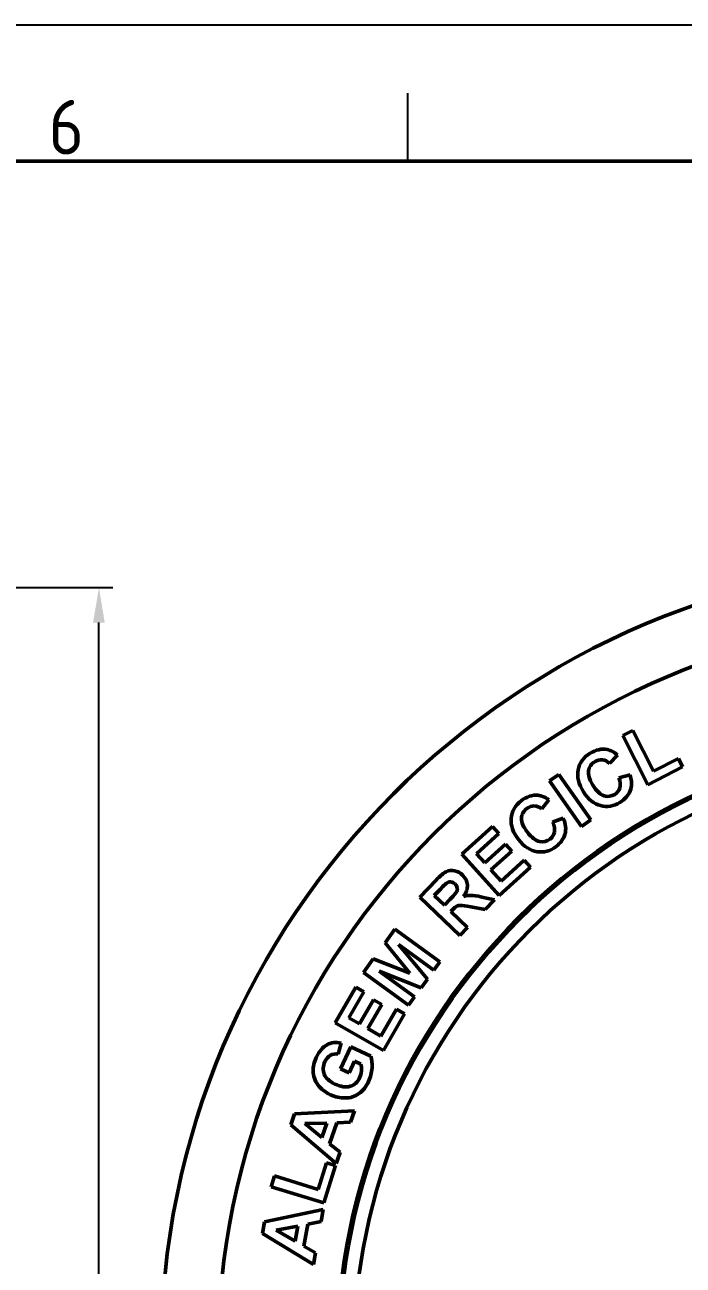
# Model space of a CAD drawing. Extents: x 0 to 616, y 0 to 436.
# Drawn here: x 413.8 to 484.6, y 302.5 to 435.9 of the extents above; entities that cross this region are included whole.
import ezdxf
from ezdxf.enums import TextEntityAlignment as Align

# ---------------------------------------------------------------- set-up
doc = ezdxf.new("R2010")
doc.units = 0
doc.header["$LTSCALE"] = 1.5
doc.layers.get('0').update_dxf_attribs({"linetype": 'CONTINUOUS'})
doc.layers.get('Defpoints').update_dxf_attribs({"linetype": 'CONTINUOUS'})
for name, color, linetype, lineweight in [('AM_0', 7, 'CONTINUOUS', 50), ('AM_5', 3, 'CONTINUOUS', 25), ('AM_BOR', 7, 'CONTINUOUS', 50)]:
    doc.layers.add(name, color=color, linetype=linetype, lineweight=lineweight)
doc.styles.add('ACISOTS', font='isocp.shx', dxfattribs={"height": 1})
doc.styles.get("Standard").update_dxf_attribs({"font": 'ISOCP.SHX'})
doc.dimstyles.new('AM_ISO', dxfattribs={"dimtxt": 3.5, "dimasz": 2.5, "dimexe": 1, "dimexo": 1, "dimgap": 1.5, "dimtad": 1, "dimdsep": 46, "dimtxsty": 'Standard', "dimcen": 0, "dimclrd": 256, "dimclre": 256, "dimclrt": 2, "dimadec": 0, "dimazin": 2, "dimtp": 0.1, "dimtm": 0.1, "dimtfac": 0.71, "dimtdec": 3, "dimtmove": 0, "dimatfit": 3, "dimfxl": 1, "dimlwd": -1, "dimlwe": -1, "dimarcsym": 0})

# ---------------------------------------------------------------- blocks, each defined once
blk = doc.blocks.new('A3 ZTL')
blk.add_line((401.174, 280.822), (19.569, 280.822))
at = {"layer": 'AM_BOR', "color": 135, "lineweight": 25}
for p, q in [((0, 290.607), (410.959, 290.607)), ((303.327, 280.822), (303.327, 285.714))]:
    blk.add_line(p, q, dxfattribs=at)
at = {"layer": 'AM_BOR', "color": 135, "lineweight": 25, "style": 'ACISOTS'}
blk.add_text('6', height=3.914, dxfattribs=at).set_placement((278.865, 283.268), align=Align.MIDDLE)
blk = doc.blocks.new('*D41')
at = {"layer": 'AM_5'}
for p, q in [((391.45, 375.38), (423.3, 375.38)), ((421.8, 214.13), (421.8, 371.63)), ((391.45, 210.38), (423.3, 210.38))]:
    blk.add_line(p, q, dxfattribs=at)
for points in [[(421.17, 371.63), (422.42, 371.63), (421.8, 375.38)], [(421.17, 214.13), (422.42, 214.13), (421.8, 210.38)]]:
    blk.add_solid(points, dxfattribs=at)
at = {"layer": 'Defpoints', "color": 0}
for p in [(389.95, 375.38), (421.8, 375.38), (389.95, 210.38)]:
    blk.add_point(p, dxfattribs=at)
at = {"layer": 'AM_5', "color": 3, "insert": (416.92, 292.88), "char_height": 5.25, "attachment_point": 5, "rotation": 90}
blk.add_mtext('%%C165', dxfattribs=at)

msp = doc.modelspace()

# ---------------------------------------------------------------- linework, layer by layer
at = {"layer": 'AM_0'}
for radius in [85.3, 79.175]:
    msp.add_circle((513.762, 292.885), radius, dxfattribs=at)
msp.add_ellipse((513.762, 292.885), major_axis=(-64.566, 0), ratio=0.9999874, start_param=1.5707963, end_param=7.8539816, dxfattribs=at)
at = {"layer": 'AM_0', "color": 7, "lineweight": 70}
msp.add_open_spline([(513.762, 359.167), (550.364, 359.167), (580.046, 329.485), (580.046, 292.885), (580.046, 292.885), (580.046, 256.284), (550.364, 226.602), (513.762, 226.602), (513.762, 226.602), (477.161, 226.602), (447.479, 256.284), (447.479, 292.885), (447.479, 292.885), (447.479, 329.485), (477.161, 359.167), (513.762, 359.167)], degree=3, knots=[0, 0, 0, 0, 0.25, 0.25, 0.25, 0.25, 0.5, 0.5, 0.5, 0.5, 0.75, 0.75, 0.75, 0.75, 1, 1, 1, 1], dxfattribs=at)
at = {"layer": 'AM_0', "color": 7}
for points in [[(478.095, 359.465), (478.095, 359.465), (479.171, 360.014), (479.171, 360.014)], [(480.789, 354.18), (480.789, 354.18), (478.095, 359.465), (478.095, 359.465)], [(479.171, 360.014), (479.171, 360.014), (481.407, 355.626), (481.407, 355.626)], [(473.307, 355.79), (473.451, 356.529), (473.878, 357.121), (474.589, 357.565)], [(474.589, 357.565), (475.209, 357.952), (475.827, 358.085), (476.444, 357.959)], [(476.444, 357.959), (476.811, 357.888), (477.178, 357.684), (477.548, 357.35)], [(475.084, 356.658), (474.708, 356.423), (474.486, 356.097), (474.421, 355.681)], [(475.919, 356.863), (475.634, 356.896), (475.355, 356.827), (475.084, 356.658)], [(476.684, 356.474), (476.461, 356.7), (476.206, 356.83), (475.919, 356.863)], [(477.548, 357.35), (477.548, 357.35), (476.684, 356.474), (476.684, 356.474)], [(481.407, 355.626), (481.407, 355.626), (484.082, 356.989), (484.082, 356.989)], [(484.082, 356.989), (484.082, 356.989), (484.54, 356.091), (484.54, 356.091)], [(470.236, 354.604), (470.236, 354.604), (471.225, 355.296), (471.225, 355.296)], [(471.225, 355.296), (471.225, 355.296), (474.656, 350.397), (474.656, 350.397)], [(473.882, 353.414), (473.354, 354.258), (473.163, 355.05), (473.307, 355.79)], [(474.421, 355.681), (474.356, 355.265), (474.512, 354.755), (474.89, 354.151)], [(477.699, 354.929), (477.699, 354.929), (478.888, 355.235), (478.888, 355.235)], [(477.786, 353.849), (477.875, 354.144), (477.845, 354.504), (477.699, 354.929)], [(478.888, 355.235), (479.081, 354.586), (479.085, 354.017), (478.899, 353.526)], [(484.54, 356.091), (484.54, 356.091), (480.789, 354.18), (480.789, 354.18)], [(473.667, 349.704), (473.667, 349.704), (470.236, 354.604), (470.236, 354.604)], [(474.89, 354.151), (475.291, 353.509), (475.691, 353.124), (476.092, 352.997)], [(477.246, 353.15), (477.519, 353.32), (477.699, 353.553), (477.786, 353.849)], [(478.899, 353.526), (478.714, 353.038), (478.348, 352.622), (477.804, 352.281)], [(466.102, 350.562), (466.168, 351.312), (466.53, 351.945), (467.191, 352.461)], [(467.191, 352.461), (467.767, 352.911), (468.368, 353.107), (468.995, 353.047)], [(468.995, 353.047), (469.367, 353.014), (469.754, 352.849), (470.156, 352.556)], [(470.156, 352.556), (470.156, 352.556), (469.389, 351.595), (469.389, 351.595)], [(475.712, 351.934), (474.991, 352.123), (474.38, 352.617), (473.882, 353.414)], [(477.804, 352.281), (477.13, 351.861), (476.432, 351.745), (475.712, 351.934)], [(476.092, 352.997), (476.493, 352.868), (476.877, 352.92), (477.246, 353.15)], [(467.778, 351.61), (467.429, 351.337), (467.242, 350.99), (467.222, 350.569)], [(468.588, 351.901), (468.3, 351.905), (468.03, 351.807), (467.778, 351.61)], [(469.389, 351.595), (469.143, 351.796), (468.876, 351.899), (468.588, 351.901)], [(460.8, 346.709), (460.8, 346.709), (464.095, 349.676), (464.095, 349.676)], [(464.095, 349.676), (464.095, 349.676), (464.772, 348.924), (464.772, 348.924)], [(466.922, 348.259), (466.309, 349.043), (466.036, 349.811), (466.102, 350.562)], [(467.222, 350.569), (467.2, 350.149), (467.408, 349.658), (467.847, 349.096)], [(470.56, 350.164), (470.56, 350.164), (471.71, 350.593), (471.71, 350.593)], [(470.759, 349.099), (470.816, 349.401), (470.749, 349.757), (470.56, 350.164)], [(471.71, 350.593), (471.97, 349.967), (472.034, 349.402), (471.9, 348.894)], [(474.656, 350.397), (474.656, 350.397), (473.667, 349.704), (473.667, 349.704)], [(464.772, 348.924), (464.772, 348.924), (462.374, 346.765), (462.374, 346.765)], [(468.897, 346.977), (468.16, 347.091), (467.501, 347.518), (466.922, 348.259)], [(467.847, 349.096), (468.313, 348.5), (468.751, 348.159), (469.163, 348.075)], [(469.163, 348.075), (469.576, 347.988), (469.953, 348.08), (470.295, 348.347)], [(470.295, 348.347), (470.549, 348.545), (470.703, 348.795), (470.759, 349.099)], [(471.9, 348.894), (471.767, 348.389), (471.446, 347.937), (470.94, 347.542)], [(463.261, 345.78), (463.261, 345.78), (465.492, 347.789), (465.492, 347.789)], [(466.166, 347.04), (466.166, 347.04), (463.935, 345.031), (463.935, 345.031)], [(465.492, 347.789), (465.492, 347.789), (466.166, 347.04), (466.166, 347.04)], [(470.94, 347.542), (470.315, 347.053), (469.633, 346.865), (468.897, 346.977)], [(464.802, 342.265), (464.802, 342.265), (460.8, 346.709), (460.8, 346.709)], [(462.374, 346.765), (462.374, 346.765), (463.261, 345.78), (463.261, 345.78)], [(465.024, 343.822), (465.024, 343.822), (467.507, 346.057), (467.507, 346.057)], [(467.507, 346.057), (467.507, 346.057), (468.182, 345.308), (468.182, 345.308)], [(458.042, 343.936), (458.486, 344.396), (458.847, 344.692), (459.126, 344.826)], [(459.126, 344.826), (459.404, 344.96), (459.703, 344.994), (460.021, 344.929)], [(460.021, 344.929), (460.341, 344.863), (460.626, 344.707), (460.88, 344.461)], [(460.88, 344.461), (461.203, 344.15), (461.379, 343.797), (461.406, 343.404)], [(463.935, 345.031), (463.935, 345.031), (465.024, 343.822), (465.024, 343.822)], [(468.182, 345.308), (468.182, 345.308), (464.802, 342.265), (464.802, 342.265)], [(456.276, 342.107), (456.276, 342.107), (458.042, 343.936), (458.042, 343.936)], [(458.498, 342.95), (458.498, 342.95), (457.844, 342.273), (457.844, 342.273)], [(459.124, 343.571), (459.047, 343.509), (458.838, 343.303), (458.498, 342.95)], [(459.61, 343.735), (459.446, 343.744), (459.285, 343.689), (459.124, 343.571)], [(460.073, 343.513), (459.927, 343.653), (459.773, 343.726), (459.61, 343.735)], [(460.31, 343.113), (460.28, 343.254), (460.202, 343.388), (460.073, 343.513)], [(460.257, 342.694), (460.322, 342.831), (460.339, 342.971), (460.31, 343.113)], [(461.406, 343.404), (461.433, 343.012), (461.291, 342.599), (460.98, 342.17)], [(460.578, 337.952), (460.578, 337.952), (456.276, 342.107), (456.276, 342.107)], [(457.844, 342.273), (457.844, 342.273), (458.935, 341.22), (458.935, 341.22)], [(458.935, 341.22), (458.935, 341.22), (459.555, 341.862), (459.555, 341.862)], [(459.555, 341.862), (459.957, 342.279), (460.192, 342.556), (460.257, 342.694)], [(460.98, 342.17), (461.273, 342.251), (461.543, 342.291), (461.792, 342.286)], [(461.792, 342.286), (462.041, 342.282), (462.432, 342.221), (462.967, 342.106)], [(462.967, 342.106), (462.967, 342.106), (464.314, 341.821), (464.314, 341.821)], [(464.314, 341.821), (464.314, 341.821), (463.311, 340.782), (463.311, 340.782)], [(459.791, 340.732), (459.791, 340.732), (459.622, 340.556), (459.622, 340.556)], [(459.622, 340.556), (459.622, 340.556), (461.418, 338.822), (461.418, 338.822)], [(460.262, 341.123), (460.141, 341.062), (459.985, 340.932), (459.791, 340.732)], [(463.311, 340.782), (463.311, 340.782), (461.768, 341.059), (461.768, 341.059)], [(452.555, 337.194), (452.555, 337.194), (453.62, 338.66), (453.62, 338.66)], [(453.62, 338.66), (453.62, 338.66), (458.459, 335.145), (458.459, 335.145)], [(461.418, 338.822), (461.418, 338.822), (460.578, 337.952), (460.578, 337.952)], [(455.226, 333.929), (455.226, 333.929), (452.555, 337.194), (452.555, 337.194)], [(457.8, 334.238), (457.8, 334.238), (453.991, 337.005), (453.991, 337.005)], [(453.991, 337.005), (453.991, 337.005), (457.102, 333.277), (457.102, 333.277)], [(450.225, 333.987), (450.225, 333.987), (451.287, 335.449), (451.287, 335.449)], [(451.287, 335.449), (451.287, 335.449), (455.226, 333.929), (455.226, 333.929)], [(458.459, 335.145), (458.459, 335.145), (457.8, 334.238), (457.8, 334.238)], [(455.064, 330.471), (455.064, 330.471), (450.225, 333.987), (450.225, 333.987)], [(456.418, 332.336), (456.418, 332.336), (451.913, 334.146), (451.913, 334.146)], [(451.913, 334.146), (451.913, 334.146), (455.722, 331.378), (455.722, 331.378)], [(447.192, 328.581), (447.192, 328.581), (449.409, 332.42), (449.409, 332.42)], [(449.409, 332.42), (449.409, 332.42), (450.285, 331.914), (450.285, 331.914)], [(457.102, 333.277), (457.102, 333.277), (456.418, 332.336), (456.418, 332.336)], [(450.285, 331.914), (450.285, 331.914), (448.672, 329.12), (448.672, 329.12)], [(449.82, 328.457), (449.82, 328.457), (451.321, 331.057), (451.321, 331.057)], [(451.321, 331.057), (451.321, 331.057), (452.193, 330.554), (452.193, 330.554)], [(455.722, 331.378), (455.722, 331.378), (455.064, 330.471), (455.064, 330.471)], [(452.193, 330.554), (452.193, 330.554), (450.692, 327.954), (450.692, 327.954)], [(452.102, 327.14), (452.102, 327.14), (453.772, 330.033), (453.772, 330.033)], [(454.645, 329.529), (454.645, 329.529), (452.371, 325.59), (452.371, 325.59)], [(453.772, 330.033), (453.772, 330.033), (454.645, 329.529), (454.645, 329.529)], [(452.371, 325.59), (452.371, 325.59), (447.192, 328.581), (447.192, 328.581)], [(448.672, 329.12), (448.672, 329.12), (449.82, 328.457), (449.82, 328.457)], [(450.692, 327.954), (450.692, 327.954), (452.102, 327.14), (452.102, 327.14)], [(445.156, 324.839), (445.469, 325.512), (445.856, 325.972), (446.314, 326.218)], [(446.314, 326.218), (446.773, 326.465), (447.276, 326.527), (447.825, 326.403)], [(447.825, 326.403), (447.825, 326.403), (447.522, 325.222), (447.522, 325.222)], [(447.771, 323.643), (447.771, 323.643), (448.871, 326.002), (448.871, 326.002)], [(448.871, 326.002), (448.871, 326.002), (451.03, 324.995), (451.03, 324.995)], [(444.821, 323.416), (444.802, 323.847), (444.914, 324.322), (445.156, 324.839)], [(446.091, 324.403), (445.868, 323.925), (445.842, 323.474), (446.013, 323.05)], [(446.69, 325.084), (446.437, 324.945), (446.238, 324.719), (446.091, 324.403)], [(447.522, 325.222), (447.22, 325.269), (446.942, 325.223), (446.69, 325.084)], [(449.269, 324.47), (449.269, 324.47), (448.685, 323.217), (448.685, 323.217)], [(449.957, 324.149), (449.957, 324.149), (449.269, 324.47), (449.269, 324.47)], [(451.03, 324.995), (451.145, 324.661), (451.186, 324.238), (451.152, 323.724)], [(445.344, 321.906), (445.017, 322.347), (444.841, 322.85), (444.821, 323.416)], [(446.013, 323.05), (446.186, 322.626), (446.57, 322.276), (447.167, 321.998)], [(448.685, 323.217), (448.685, 323.217), (447.771, 323.643), (447.771, 323.643)], [(449.82, 322.65), (449.927, 322.88), (449.989, 323.131), (450.007, 323.404)], [(450.007, 323.404), (450.024, 323.675), (450.007, 323.924), (449.957, 324.149)], [(451.152, 323.724), (451.117, 323.21), (450.996, 322.73), (450.788, 322.285)], [(446.685, 320.849), (446.12, 321.112), (445.673, 321.465), (445.344, 321.906)], [(447.167, 321.998), (447.809, 321.698), (448.359, 321.615), (448.814, 321.752)], [(448.814, 321.752), (449.269, 321.887), (449.604, 322.187), (449.82, 322.65)], [(450.788, 322.285), (450.524, 321.718), (450.175, 321.279), (449.741, 320.968)], [(448.277, 320.494), (447.735, 320.488), (447.205, 320.607), (446.685, 320.849)], [(449.741, 320.968), (449.306, 320.658), (448.819, 320.499), (448.277, 320.494)], [(442.824, 318.807), (442.824, 318.807), (449.259, 319.124), (449.259, 319.124)], [(449.259, 319.124), (449.259, 319.124), (448.831, 317.881), (448.831, 317.881)], [(442.408, 317.599), (442.408, 317.599), (442.824, 318.807), (442.824, 318.807)], [(447.305, 313.449), (447.305, 313.449), (442.408, 317.599), (442.408, 317.599)], [(446.297, 317.792), (446.297, 317.792), (443.93, 317.735), (443.93, 317.735)], [(443.93, 317.735), (443.93, 317.735), (445.766, 316.249), (445.766, 316.249)], [(445.766, 316.249), (445.766, 316.249), (446.297, 317.792), (446.297, 317.792)], [(447.375, 317.83), (447.375, 317.83), (446.597, 315.569), (446.597, 315.569)], [(448.831, 317.881), (448.831, 317.881), (447.375, 317.83), (447.375, 317.83)], [(446.597, 315.569), (446.597, 315.569), (447.722, 314.661), (447.722, 314.661)], [(445.37, 310.665), (445.37, 310.665), (446.247, 313.536), (446.247, 313.536)], [(446.247, 313.536), (446.247, 313.536), (447.212, 313.242), (447.212, 313.242)], [(447.722, 314.661), (447.722, 314.661), (447.305, 313.449), (447.305, 313.449)], [(447.212, 313.242), (447.212, 313.242), (445.981, 309.216), (445.981, 309.216)], [(440.308, 310.95), (440.308, 310.95), (440.661, 312.105), (440.661, 312.105)], [(445.981, 309.216), (445.981, 309.216), (440.308, 310.95), (440.308, 310.95)], [(440.661, 312.105), (440.661, 312.105), (445.37, 310.665), (445.37, 310.665)], [(439.592, 307.178), (439.592, 307.178), (445.899, 308.498), (445.899, 308.498)], [(445.899, 308.498), (445.899, 308.498), (445.67, 307.203), (445.67, 307.203)], [(439.371, 305.92), (439.371, 305.92), (439.592, 307.178), (439.592, 307.178)], [(444.241, 306.925), (444.241, 306.925), (443.826, 304.57), (443.826, 304.57)], [(445.67, 307.203), (445.67, 307.203), (444.241, 306.925), (444.241, 306.925)], [(444.856, 302.587), (444.856, 302.587), (439.371, 305.92), (439.371, 305.92)], [(443.182, 306.719), (443.182, 306.719), (440.853, 306.292), (440.853, 306.292)], [(440.853, 306.292), (440.853, 306.292), (442.899, 305.111), (442.899, 305.111)], [(442.899, 305.111), (442.899, 305.111), (443.182, 306.719), (443.182, 306.719)], [(443.826, 304.57), (443.826, 304.57), (445.079, 303.849), (445.079, 303.849)], [(445.079, 303.849), (445.079, 303.849), (444.856, 302.587), (444.856, 302.587)]]:
    msp.add_open_spline(points, degree=3, dxfattribs=at)
msp.add_open_spline([(461.768, 341.059), (461.218, 341.158), (460.86, 341.209), (460.694, 341.211), (460.694, 341.211), (460.527, 341.213), (460.384, 341.183), (460.262, 341.123)], degree=3, knots=[0.66666667, 0.66666667, 0.66666667, 0.66666667, 0.72222222, 0.72222222, 0.72222222, 0.72222222, 0.77777778, 0.77777778, 0.77777778, 0.77777778], dxfattribs=at)

# ---------------------------------------------------------------- block references
at = {"layer": 'AM_0', "lineweight": 0, "xscale": 1.5, "yscale": 1.5, "zscale": 1.5}
msp.add_blockref('A3 ZTL', (0, 0), dxfattribs=at)

# ---------------------------------------------------------------- dimensions: what is measured, and where the dimension line sits
at = {"layer": 'AM_5'}
dim = msp.add_linear_dim(base=(421.797, 375.385), p1=(389.95, 210.385), p2=(389.95, 375.385), angle=90, text='%%C165', dimstyle='AM_ISO', override={"dimscale": 1.5, "dimclrt": 3, "dimadec": 2, "dimtp": 0, "dimtm": 0.12, "dimtdec": 2}, dxfattribs=at)
dim.commit()
dim.dimension.update_dxf_attribs({"geometry": '*D41', "text_midpoint": (416.922, 292.885)})

doc.saveas('drawing.dxf')
